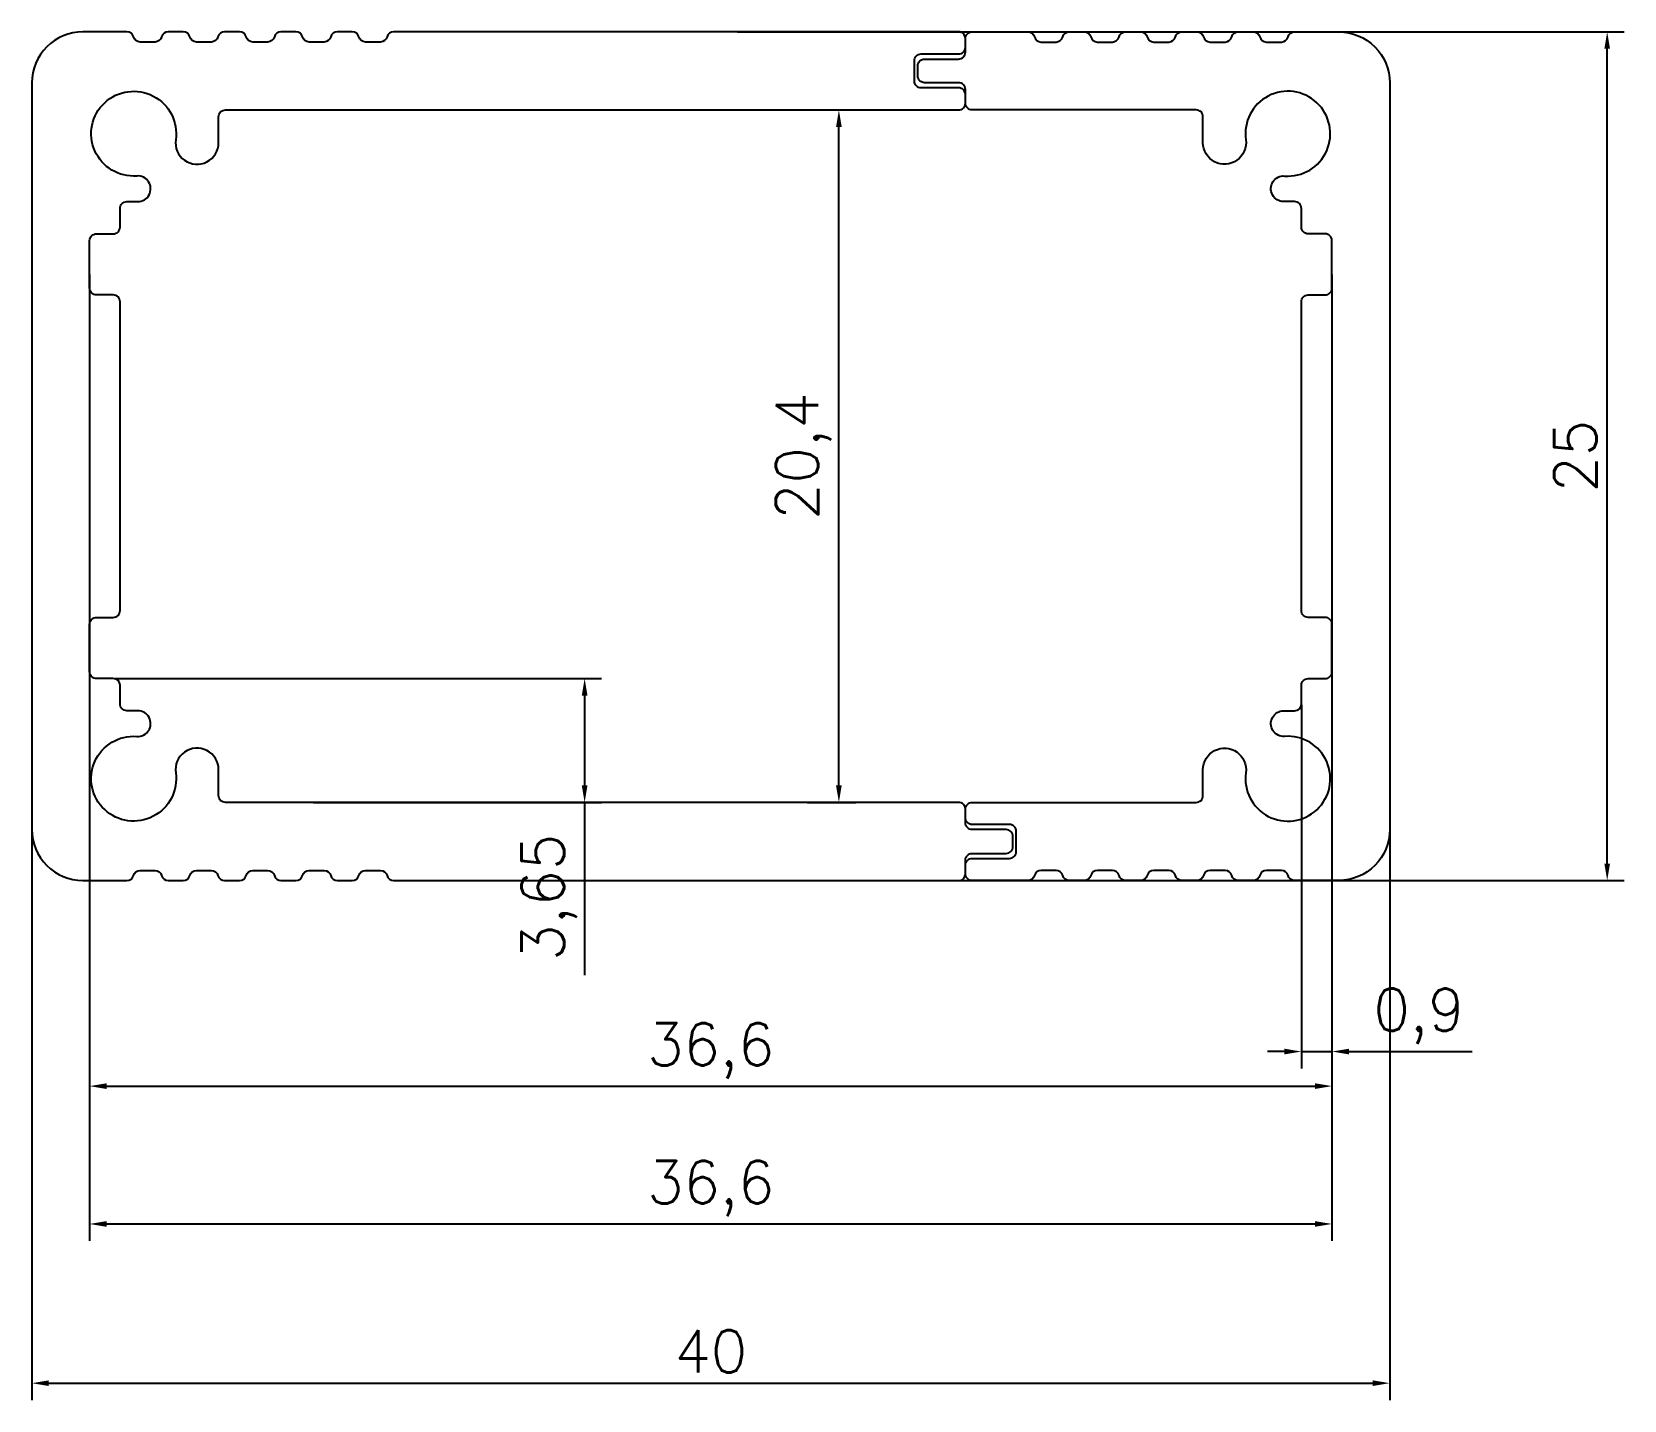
# Model space of a CAD drawing. Header units: millimetres. Extents: x 1231.6 to 1325.4, y 486 to 566.6.
import ezdxf

# ---------------------------------------------------------------- set-up
doc = ezdxf.new("R2010")
doc.units = ezdxf.units.MM
doc.styles.get("Standard").update_dxf_attribs({"font": 'txt', "bigfont": 'gbcbig.shx'})
doc.dimstyles.new('副本 0.5 ISO-25', dxfattribs={"dimtxt": 2.5, "dimasz": 1, "dimexe": 1, "dimexo": 0.6, "dimtad": 1, "dimlfac": 0.5, "dimrnd": 0.05, "dimtxsty": 'Standard', "dimcen": 1, "dimadec": 1, "dimazin": 2, "dimtfac": 1, "dimtmove": 0, "dimatfit": 3, "dimfxl": 1, "dimarcsym": 0})

# ---------------------------------------------------------------- blocks, each defined once
blk = doc.blocks.new('*D9')
at = {"color": 0, "lineweight": -2}
for p, q in [((1234.982, 529.731), (1234.982, 503.518)), ((1308.182, 529.731), (1308.182, 503.518)), ((1235.982, 504.518), (1307.182, 504.518))]:
    blk.add_line(p, q, dxfattribs=at)
at = {"color": 0}
for points in [[(1235.982, 504.685), (1235.982, 504.351), (1234.982, 504.518)], [(1307.182, 504.685), (1307.182, 504.351), (1308.182, 504.518)]]:
    blk.add_solid(points, dxfattribs=at)
at = {"layer": 'Defpoints', "color": 0}
for p in [(1234.982, 530.331), (1308.182, 530.331), (1308.182, 504.518)]:
    blk.add_point(p, dxfattribs=at)
at = {"color": 0, "insert": (1271.582, 506.601), "char_height": 2.5, "attachment_point": 5}
blk.add_mtext('36,6', dxfattribs=at)
blk = doc.blocks.new('*D10')
at = {"color": 0, "lineweight": -2}
for p, q in [((1234.982, 552.331), (1234.982, 495.397)), ((1308.182, 552.331), (1308.182, 495.397)), ((1235.982, 496.397), (1307.182, 496.397))]:
    blk.add_line(p, q, dxfattribs=at)
at = {"color": 0}
for points in [[(1235.982, 496.563), (1235.982, 496.23), (1234.982, 496.397)], [(1307.182, 496.563), (1307.182, 496.23), (1308.182, 496.397)]]:
    blk.add_solid(points, dxfattribs=at)
at = {"layer": 'Defpoints', "color": 0}
for p in [(1234.982, 552.931), (1308.182, 552.931), (1308.182, 496.397)]:
    blk.add_point(p, dxfattribs=at)
at = {"color": 0, "insert": (1271.582, 498.48), "char_height": 2.5, "attachment_point": 5}
blk.add_mtext('36,6', dxfattribs=at)
blk = doc.blocks.new('*D11')
at = {"color": 0, "lineweight": -2}
for p, q in [((1236.482, 528.531), (1265.151, 528.531)), ((1264.151, 527.531), (1264.151, 522.231)), ((1248.175, 521.231), (1265.151, 521.231)), ((1264.151, 521.231), (1264.151, 511.064))]:
    blk.add_line(p, q, dxfattribs=at)
at = {"color": 0}
for points in [[(1263.984, 527.531), (1264.317, 527.531), (1264.151, 528.531)], [(1263.984, 522.231), (1264.317, 522.231), (1264.151, 521.231)]]:
    blk.add_solid(points, dxfattribs=at)
at = {"layer": 'Defpoints', "color": 0}
for p in [(1235.882, 528.531), (1247.575, 521.231), (1264.151, 521.231)]:
    blk.add_point(p, dxfattribs=at)
at = {"color": 0, "insert": (1262.067, 515.647), "char_height": 2.5, "attachment_point": 5, "rotation": 90}
blk.add_mtext('3,65', dxfattribs=at)
blk = doc.blocks.new('*D12')
at = {"color": 0, "lineweight": -2}
for p, q in [((1308.182, 529.731), (1308.182, 505.555)), ((1306.382, 526.981), (1306.382, 505.555)), ((1305.382, 506.555), (1304.382, 506.555)), ((1306.382, 506.555), (1308.182, 506.555)), ((1309.182, 506.555), (1316.432, 506.555))]:
    blk.add_line(p, q, dxfattribs=at)
at = {"color": 0}
for points in [[(1305.382, 506.722), (1305.382, 506.388), (1306.382, 506.555)], [(1309.182, 506.722), (1309.182, 506.388), (1308.182, 506.555)]]:
    blk.add_solid(points, dxfattribs=at)
at = {"layer": 'Defpoints', "color": 0}
for p in [(1308.182, 530.331), (1306.382, 527.581), (1308.182, 506.555)]:
    blk.add_point(p, dxfattribs=at)
at = {"color": 0, "insert": (1313.307, 508.638), "char_height": 2.5, "attachment_point": 5}
blk.add_mtext('0,9', dxfattribs=at)
blk = doc.blocks.new('*D13')
at = {"color": 0, "lineweight": -2}
for p, q in [((1231.582, 530.21), (1231.582, 486.017)), ((1311.582, 530.21), (1311.582, 486.017)), ((1232.582, 487.017), (1310.582, 487.017))]:
    blk.add_line(p, q, dxfattribs=at)
at = {"color": 0}
for points in [[(1232.582, 487.184), (1232.582, 486.85), (1231.582, 487.017)], [(1310.582, 487.184), (1310.582, 486.85), (1311.582, 487.017)]]:
    blk.add_solid(points, dxfattribs=at)
at = {"layer": 'Defpoints', "color": 0}
for p in [(1231.582, 530.81), (1311.582, 530.81), (1311.582, 487.017)]:
    blk.add_point(p, dxfattribs=at)
at = {"color": 0, "insert": (1271.582, 488.892), "char_height": 2.5, "attachment_point": 5}
blk.add_mtext('40', dxfattribs=at)
blk = doc.blocks.new('*D14')
at = {"color": 0, "lineweight": -2}
for p, q in [((1273.162, 566.631), (1325.396, 566.631)), ((1324.396, 517.631), (1324.396, 565.631)), ((1275.211, 516.631), (1325.396, 516.631))]:
    blk.add_line(p, q, dxfattribs=at)
at = {"color": 0}
for points in [[(1324.229, 565.631), (1324.562, 565.631), (1324.396, 566.631)], [(1324.229, 517.631), (1324.562, 517.631), (1324.396, 516.631)]]:
    blk.add_solid(points, dxfattribs=at)
at = {"layer": 'Defpoints', "color": 0}
for p in [(1272.562, 566.631), (1324.396, 566.631), (1274.611, 516.631)]:
    blk.add_point(p, dxfattribs=at)
at = {"color": 0, "insert": (1322.521, 541.631), "char_height": 2.5, "attachment_point": 5, "rotation": 90}
blk.add_mtext('25', dxfattribs=at)
blk = doc.blocks.new('*D15')
at = {"color": 0, "lineweight": -2}
for p, q in [((1277.271, 562.031), (1280.13, 562.031)), ((1279.13, 522.231), (1279.13, 561.031)), ((1277.271, 521.231), (1280.13, 521.231))]:
    blk.add_line(p, q, dxfattribs=at)
at = {"color": 0}
for points in [[(1278.963, 561.031), (1279.296, 561.031), (1279.13, 562.031)], [(1278.963, 522.231), (1279.296, 522.231), (1279.13, 521.231)]]:
    blk.add_solid(points, dxfattribs=at)
at = {"layer": 'Defpoints', "color": 0}
for p in [(1276.671, 562.031), (1279.13, 562.031), (1276.671, 521.231)]:
    blk.add_point(p, dxfattribs=at)
at = {"color": 0, "insert": (1277.046, 541.631), "char_height": 2.5, "attachment_point": 5, "rotation": 90}
blk.add_mtext('20,4', dxfattribs=at)

msp = doc.modelspace()

# ---------------------------------------------------------------- linework, layer by layer
at = {"color": 0}
msp.add_lwpolyline([(1237.569, 566.331, 0.341999), (1237.182, 566.631), (1234.582, 566.631, 0.414214), (1231.582, 563.631), (1231.582, 519.631, 0.414214), (1234.582, 516.631), (1237.182, 516.631, 0.341999), (1237.569, 516.931, -0.341999), (1237.957, 517.231), (1238.842, 517.231, -0.341999), (1239.229, 516.931, 0.341999), (1239.617, 516.631), (1240.502, 516.631, 0.341999), (1240.889, 516.931, -0.341999), (1241.277, 517.231), (1242.162, 517.231, -0.341999), (1242.549, 516.931, 0.341999), (1242.937, 516.631), (1243.822, 516.631, 0.341999), (1244.209, 516.931, -0.341999), (1244.597, 517.231), (1245.482, 517.231, -0.341999), (1245.869, 516.931, 0.341999), (1246.257, 516.631), (1247.142, 516.631, 0.341999), (1247.529, 516.931, -0.341999), (1247.917, 517.231), (1248.802, 517.231, -0.341999), (1249.189, 516.931, 0.341999), (1249.577, 516.631), (1250.462, 516.631, 0.341999), (1250.849, 516.931, -0.341999), (1251.237, 517.231), (1252.122, 517.231, -0.341999), (1252.509, 516.931, 0.341999), (1252.897, 516.631), (1286.182, 516.631, 0.414214), (1286.582, 517.031), (1286.582, 517.831, -0.414214), (1286.982, 518.231), (1288.982, 518.231, 0.414214), (1289.382, 518.631), (1289.382, 519.231, 0.414214), (1288.982, 519.631), (1286.982, 519.631, -0.414214), (1286.582, 520.031), (1286.582, 520.831, 0.414214), (1286.182, 521.231), (1242.982, 521.231, -0.414214), (1242.582, 521.631), (1242.582, 523.162, 1.07333), (1240.057, 522.983, -2.840687), (1237.771, 525.124, 1.038461), (1237.827, 526.631), (1237.182, 526.631, -0.414214), (1236.782, 527.031), (1236.782, 528.131, 0.414214), (1236.382, 528.531), (1235.382, 528.531, -0.414214), (1234.982, 528.931), (1234.982, 531.731, -0.414214), (1235.382, 532.131), (1236.382, 532.131, 0.414214), (1236.782, 532.531), (1236.782, 550.731, 0.414214), (1236.382, 551.131), (1235.382, 551.131, -0.414214), (1234.982, 551.531), (1234.982, 554.331, -0.414214), (1235.382, 554.731), (1236.382, 554.731, 0.414214), (1236.782, 555.131), (1236.782, 556.231, -0.414214), (1237.182, 556.631), (1237.827, 556.631, 1.038461), (1237.771, 558.138, -2.840687), (1240.057, 560.278, 1.07333), (1242.582, 560.1), (1242.582, 561.631, -0.414214), (1242.982, 562.031), (1286.182, 562.031, 0.414214), (1286.582, 562.431), (1286.582, 562.931, 0.414214), (1286.182, 563.331), (1283.982, 563.331, -0.414214), (1283.582, 563.731), (1283.582, 564.931, -0.414214), (1283.982, 565.331), (1286.182, 565.331, 0.414214), (1286.582, 565.731), (1286.582, 566.231, 0.414214), (1286.182, 566.631), (1252.897, 566.631, 0.341999), (1252.509, 566.331, -0.341999), (1252.122, 566.031), (1251.237, 566.031, -0.341999), (1250.849, 566.331, 0.341999), (1250.462, 566.631), (1249.577, 566.631, 0.341999), (1249.189, 566.331, -0.341999), (1248.802, 566.031), (1247.917, 566.031, -0.341999), (1247.529, 566.331, 0.341999), (1247.142, 566.631), (1246.257, 566.631, 0.341999), (1245.869, 566.331, -0.341999), (1245.482, 566.031), (1244.597, 566.031, -0.341999), (1244.209, 566.331, 0.341999), (1243.822, 566.631), (1242.937, 566.631, 0.341999), (1242.549, 566.331, -0.341999), (1242.162, 566.031), (1241.277, 566.031, -0.341999), (1240.889, 566.331, 0.341999), (1240.502, 566.631), (1239.617, 566.631, 0.341999), (1239.229, 566.331, -0.341999), (1238.842, 566.031), (1237.957, 566.031, -0.341999), (1237.569, 566.331)], format="xyb", dxfattribs=at)
msp.add_lwpolyline([(1300.182, 521.231, 0.414214), (1300.582, 521.631), (1300.582, 523.162, -1.07333), (1303.107, 522.983, 2.840687), (1305.394, 525.124, -1.038461), (1305.337, 526.631), (1305.982, 526.631, 0.414214), (1306.382, 527.031), (1306.382, 528.131, -0.414214), (1306.782, 528.531), (1307.782, 528.531, 0.414214), (1308.182, 528.931), (1308.182, 531.731, 0.414214), (1307.782, 532.131), (1306.782, 532.131, -0.414214), (1306.382, 532.531), (1306.382, 550.731, -0.414214), (1306.782, 551.131), (1307.782, 551.131, 0.414214), (1308.182, 551.531), (1308.182, 554.331, 0.414214), (1307.782, 554.731), (1306.782, 554.731, -0.414214), (1306.382, 555.131), (1306.382, 556.231, 0.414214), (1305.982, 556.631), (1305.337, 556.631, -1.038461), (1305.394, 558.138, 2.840687), (1303.107, 560.278, -1.07333), (1300.582, 560.1), (1300.582, 561.631, 0.414214), (1300.182, 562.031), (1286.982, 562.031, -0.414214), (1286.582, 562.431), (1286.582, 563.231, 0.414214), (1286.182, 563.631), (1284.182, 563.631, -0.414214), (1283.782, 564.031), (1283.782, 564.631, -0.414214), (1284.182, 565.031), (1286.182, 565.031, 0.414214), (1286.582, 565.431), (1286.582, 566.231, -0.414214), (1286.982, 566.631), (1290.267, 566.631, -0.341999), (1290.655, 566.331, 0.341999), (1291.042, 566.031), (1291.927, 566.031, 0.341999), (1292.315, 566.331, -0.341999), (1292.702, 566.631), (1293.587, 566.631, -0.341999), (1293.975, 566.331, 0.341999), (1294.362, 566.031), (1295.247, 566.031, 0.341999), (1295.635, 566.331, -0.341999), (1296.022, 566.631), (1296.907, 566.631, -0.341999), (1297.295, 566.331, 0.341999), (1297.682, 566.031), (1298.567, 566.031, 0.341999), (1298.955, 566.331, -0.341999), (1299.342, 566.631), (1300.227, 566.631, -0.341999), (1300.615, 566.331, 0.341999), (1301.002, 566.031), (1301.887, 566.031, 0.341999), (1302.275, 566.331, -0.341999), (1302.662, 566.631), (1303.547, 566.631, -0.341999), (1303.935, 566.331, 0.341999), (1304.322, 566.031), (1305.207, 566.031, 0.341999), (1305.595, 566.331, -0.341999), (1305.982, 566.631), (1308.582, 566.631, -0.414214), (1311.582, 563.631), (1311.582, 519.631, -0.414214), (1308.582, 516.631), (1305.982, 516.631, -0.341999), (1305.595, 516.931, 0.341999), (1305.207, 517.231), (1304.322, 517.231, 0.341999), (1303.935, 516.931, -0.341999), (1303.547, 516.631), (1302.662, 516.631, -0.341999), (1302.275, 516.931, 0.341999), (1301.887, 517.231), (1301.002, 517.231, 0.341999), (1300.615, 516.931, -0.341999), (1300.227, 516.631), (1299.342, 516.631, -0.341999), (1298.955, 516.931, 0.341999), (1298.567, 517.231), (1297.682, 517.231, 0.341999), (1297.295, 516.931, -0.341999), (1296.907, 516.631), (1296.022, 516.631, -0.341999), (1295.635, 516.931, 0.341999), (1295.247, 517.231), (1294.362, 517.231, 0.341999), (1293.975, 516.931, -0.341999), (1293.587, 516.631), (1292.702, 516.631, -0.341999), (1292.315, 516.931, 0.341999), (1291.927, 517.231), (1291.042, 517.231, 0.341999), (1290.655, 516.931, -0.341999), (1290.267, 516.631), (1286.982, 516.631, -0.414214), (1286.582, 517.031), (1286.582, 517.531, -0.414214), (1286.982, 517.931), (1289.182, 517.931, 0.414214), (1289.582, 518.331), (1289.582, 519.531, 0.414214), (1289.182, 519.931), (1286.982, 519.931, -0.414214), (1286.582, 520.331), (1286.582, 520.831, -0.414214), (1286.982, 521.231)], format="xyb", close=True)

# ---------------------------------------------------------------- dimensions: what is measured, and where the dimension line sits
at = {"color": 1}
for base, p1, p2, picture, middle in [((1324.396, 566.631), (1274.611, 516.631), (1272.562, 566.631), '*D14', (1322.521, 541.631)), ((1279.13, 562.031), (1276.671, 521.231), (1276.671, 562.031), '*D15', (1277.046, 541.631)), ((1264.151, 521.231), (1235.882, 528.531), (1247.575, 521.231), '*D11', (1262.067, 515.647))]:
    dim = msp.add_linear_dim(base=base, p1=p1, p2=p2, angle=90, dimstyle='副本 0.5 ISO-25', dxfattribs=at)
    dim.commit()
    dim.dimension.update_dxf_attribs({"geometry": picture, "text_midpoint": middle})
for base, p1, p2, picture, middle in [((1308.182, 496.397), (1234.982, 552.931), (1308.182, 552.931), '*D10', (1271.582, 496.397)), ((1308.182, 504.518), (1234.982, 530.331), (1308.182, 530.331), '*D9', (1271.582, 504.518))]:
    dim = msp.add_linear_dim(base=base, p1=p1, p2=p2, dimstyle='副本 0.5 ISO-25', dxfattribs=at)
    dim.commit()
    dim.dimension.update_dxf_attribs({"geometry": picture, "text_midpoint": middle, "dimtype": 160})
for base, p1, p2, picture, middle in [((1311.582, 487.017), (1231.582, 530.81), (1311.582, 530.81), '*D13', (1271.582, 488.892)), ((1308.182, 506.555), (1306.382, 527.581), (1308.182, 530.331), '*D12', (1313.307, 508.638))]:
    dim = msp.add_linear_dim(base=base, p1=p1, p2=p2, dimstyle='副本 0.5 ISO-25', dxfattribs=at)
    dim.commit()
    dim.dimension.update_dxf_attribs({"geometry": picture, "text_midpoint": middle})

doc.saveas('drawing.dxf')
